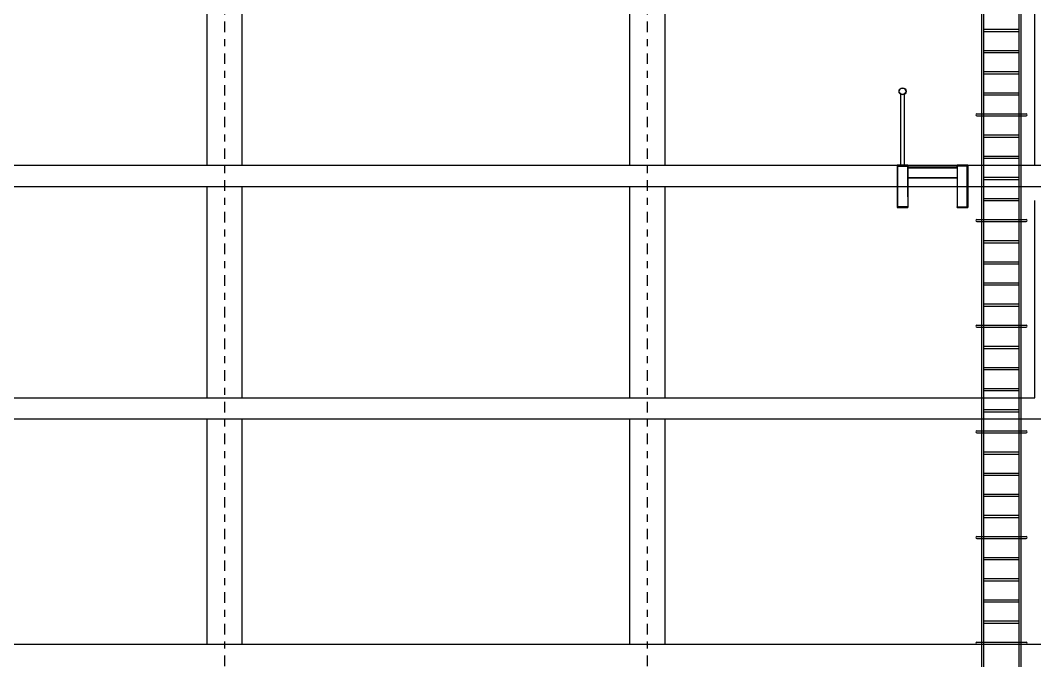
# Model space of a CAD drawing. Extents: x -14 to 107, y -33 to 53.
# Drawn here: x 3.96 to 18.35, y 24.39 to 33.49 of the extents above; entities that cross this region are included whole.
import ezdxf

# ---------------------------------------------------------------- set-up
doc = ezdxf.new("R2010")
doc.units = 0
doc.header["$LTSCALE"] = 1.5
doc.header["$MEASUREMENT"] = 0
doc.linetypes.add('08CORTEC$0$DASHDOT2', pattern=[0.5, 0.25, -0.125, 0, -0.125])
for name, color, linetype in [('08CORTEC$0$1', 7, 'CONTINUOUS'), ('08CORTEC$0$5', 4, 'CONTINUOUS'), ('08CORTEC$0$A-HACHURA', 1, 'CONTINUOUS'), ('08CORTEC$0$A-PAREDE', 3, 'CONTINUOUS'), ('08CORTEC$0$EIXOS', 32, '08CORTEC$0$DASHDOT2'), ('08CORTEC$0$N-LNHVISTA', 2, 'CONTINUOUS'), ('08CORTEE$0$N-LNHVISTA', 2, 'CONTINUOUS')]:
    doc.layers.add(name, color=color, linetype=linetype)

msp = doc.modelspace()

# ---------------------------------------------------------------- linework, layer by layer
at = {"layer": '08CORTEC$0$1'}
for p, q in [((16.45, 31.427), (16.45, 32.434)), ((16.5, 32.434), (16.5, 31.427)), ((17.53, 32.157), (18.23, 32.157)), ((17.53, 32.127), (18.23, 32.127)), ((16.55, 31.427), (17.25, 31.427)), ((16.55, 30.981), (16.55, 31.427)), ((17.25, 31.402), (16.55, 31.402)), ((17.25, 31.386), (16.55, 31.386)), ((17.25, 31.427), (17.25, 30.989)), ((16.55, 31.252), (17.25, 31.252)), ((17.25, 31.244), (16.55, 31.244)), ((17.53, 30.657), (18.23, 30.657)), ((17.53, 30.627), (18.23, 30.627)), ((17.53, 29.157), (18.23, 29.157)), ((17.53, 29.127), (18.23, 29.127)), ((17.53, 27.657), (18.23, 27.657)), ((17.53, 27.627), (18.23, 27.627)), ((17.53, 26.157), (18.23, 26.157)), ((17.53, 26.127), (18.23, 26.127)), ((17.53, 24.657), (18.23, 24.657)), ((17.53, 24.627), (18.23, 24.627))]:
    msp.add_line(p, q, dxfattribs=at)
for points in [[(16.55, 31.427), (16.4, 31.427), (16.4, 30.827), (16.55, 30.827), (16.55, 30.839), (16.408, 30.839), (16.408, 31.414), (16.55, 31.414), (16.55, 31.427)], [(17.25, 31.427), (17.4, 31.427), (17.4, 30.827), (17.25, 30.827), (17.25, 30.839), (17.392, 30.839), (17.392, 31.414), (17.25, 31.414), (17.25, 31.427)]]:
    msp.add_lwpolyline(points, dxfattribs=at)
for radius in [0.05, 0.046]:
    msp.add_circle((16.475, 32.477), radius, dxfattribs=at)
for centre, start, end in [((17.53, 32.142), 90, 270), ((18.23, 32.142), 270, 90), ((17.53, 30.642), 90, 270), ((18.23, 30.642), 270, 90), ((17.53, 29.142), 90, 270), ((18.23, 29.142), 270, 90), ((17.53, 27.642), 90, 270), ((18.23, 27.642), 270, 90), ((17.53, 26.142), 90, 270), ((18.23, 26.142), 270, 90), ((17.53, 24.642), 90, 270), ((18.23, 24.642), 270, 90)]:
    msp.add_arc(centre, 0.015, start, end, dxfattribs=at)
at = {"layer": '08CORTEC$0$5'}
for points in [[(16.4, 31.427), (16.55, 31.427), (16.55, 30.827), (16.4, 30.827)], [(17.4, 31.427), (17.25, 31.427), (17.25, 30.827), (17.4, 30.827)], [(18.35, 24.627), (18.75, 24.627), (18.55, 24.627), (18.55, 23.627), (18.75, 23.627), (18.35, 23.627)]]:
    msp.add_lwpolyline(points, dxfattribs=at)
at = {"layer": '08CORTEC$0$A-HACHURA'}
msp.add_line((17.526, 31.427), (20.784, 31.427), dxfattribs=at)
at = {"layer": '08CORTEC$0$A-PAREDE'}
for p, q in [((18.35, 31.427), (18.35, 35.827)), ((18.35, 28.127), (18.35, 30.927))]:
    msp.add_line(p, q, dxfattribs=at)
at = {"layer": '08CORTEC$0$EIXOS', "ltscale": 0.4}
for p, q in [((6.851, 43.366), (6.851, 5.127)), ((12.851, 43.366), (12.851, 5.127))]:
    msp.add_line(p, q, dxfattribs=at)
at = {"layer": '08CORTEC$0$N-LNHVISTA', "color": 1}
for p, q in [((17.6, 21.727), (17.6, 37.357)), ((17.63, 21.727), (17.63, 37.327)), ((18.13, 21.727), (18.13, 37.327)), ((18.16, 21.727), (18.16, 37.357)), ((17.63, 33.357), (18.13, 33.357)), ((17.63, 33.327), (18.13, 33.327)), ((17.63, 33.057), (18.13, 33.057)), ((17.63, 33.027), (18.13, 33.027)), ((17.63, 32.757), (18.13, 32.757)), ((17.63, 32.727), (18.13, 32.727)), ((17.63, 32.457), (18.13, 32.457)), ((17.63, 32.427), (18.13, 32.427)), ((17.63, 31.857), (18.13, 31.857)), ((17.63, 31.827), (18.13, 31.827)), ((17.63, 31.557), (18.13, 31.557)), ((17.63, 31.527), (18.13, 31.527)), ((17.63, 31.257), (18.13, 31.257)), ((17.63, 31.227), (18.13, 31.227)), ((17.63, 30.957), (18.13, 30.957)), ((17.63, 30.927), (18.13, 30.927)), ((17.63, 30.357), (18.13, 30.357)), ((17.63, 30.327), (18.13, 30.327)), ((17.63, 30.057), (18.13, 30.057)), ((17.63, 30.027), (18.13, 30.027)), ((17.63, 29.757), (18.13, 29.757)), ((17.63, 29.727), (18.13, 29.727)), ((17.63, 29.457), (18.13, 29.457)), ((17.63, 29.427), (18.13, 29.427)), ((17.63, 28.857), (18.13, 28.857)), ((17.63, 28.827), (18.13, 28.827)), ((17.63, 28.557), (18.13, 28.557)), ((17.63, 28.527), (18.13, 28.527)), ((17.63, 28.257), (18.13, 28.257)), ((17.63, 28.227), (18.13, 28.227)), ((17.63, 27.957), (18.13, 27.957)), ((17.63, 27.927), (18.13, 27.927)), ((17.63, 27.357), (18.13, 27.357)), ((17.63, 27.327), (18.13, 27.327)), ((17.63, 27.057), (18.13, 27.057)), ((17.63, 27.027), (18.13, 27.027)), ((17.63, 26.757), (18.13, 26.757)), ((17.63, 26.727), (18.13, 26.727)), ((17.63, 26.457), (18.13, 26.457)), ((17.63, 26.427), (18.13, 26.427)), ((17.63, 25.857), (18.13, 25.857)), ((17.63, 25.827), (18.13, 25.827)), ((17.63, 25.557), (18.13, 25.557)), ((17.63, 25.527), (18.13, 25.527)), ((17.63, 25.257), (18.13, 25.257)), ((17.63, 25.227), (18.13, 25.227)), ((17.63, 24.957), (18.13, 24.957)), ((17.63, 24.927), (18.13, 24.927))]:
    msp.add_line(p, q, dxfattribs=at)
at = {"layer": '08CORTEE$0$N-LNHVISTA', "color": 1, "ltscale": 0.4}
for p, q in [((6.601, 42.027), (6.601, 31.427)), ((7.101, 42.027), (7.101, 31.427)), ((12.601, 42.027), (12.601, 31.427)), ((13.101, 42.027), (13.101, 31.427)), ((6.601, 31.127), (6.601, 28.127)), ((7.101, 31.127), (7.101, 28.127)), ((12.601, 31.127), (12.601, 28.127)), ((13.101, 31.127), (13.101, 28.127)), ((6.601, 27.827), (6.601, 24.627)), ((7.101, 27.827), (7.101, 24.627)), ((12.601, 27.827), (12.601, 24.627)), ((13.101, 27.827), (13.101, 24.627))]:
    msp.add_line(p, q, dxfattribs=at)
at = {"layer": '08CORTEE$0$N-LNHVISTA', "color": 1}
for p, q in [((-3.65, 31.427), (18.35, 31.427)), ((-3.65, 31.127), (18.55, 31.127)), ((-3.65, 28.127), (18.35, 28.127)), ((-3.65, 27.827), (18.55, 27.827)), ((-3.65, 24.627), (18.35, 24.627))]:
    msp.add_line(p, q, dxfattribs=at)

doc.saveas('drawing.dxf')
